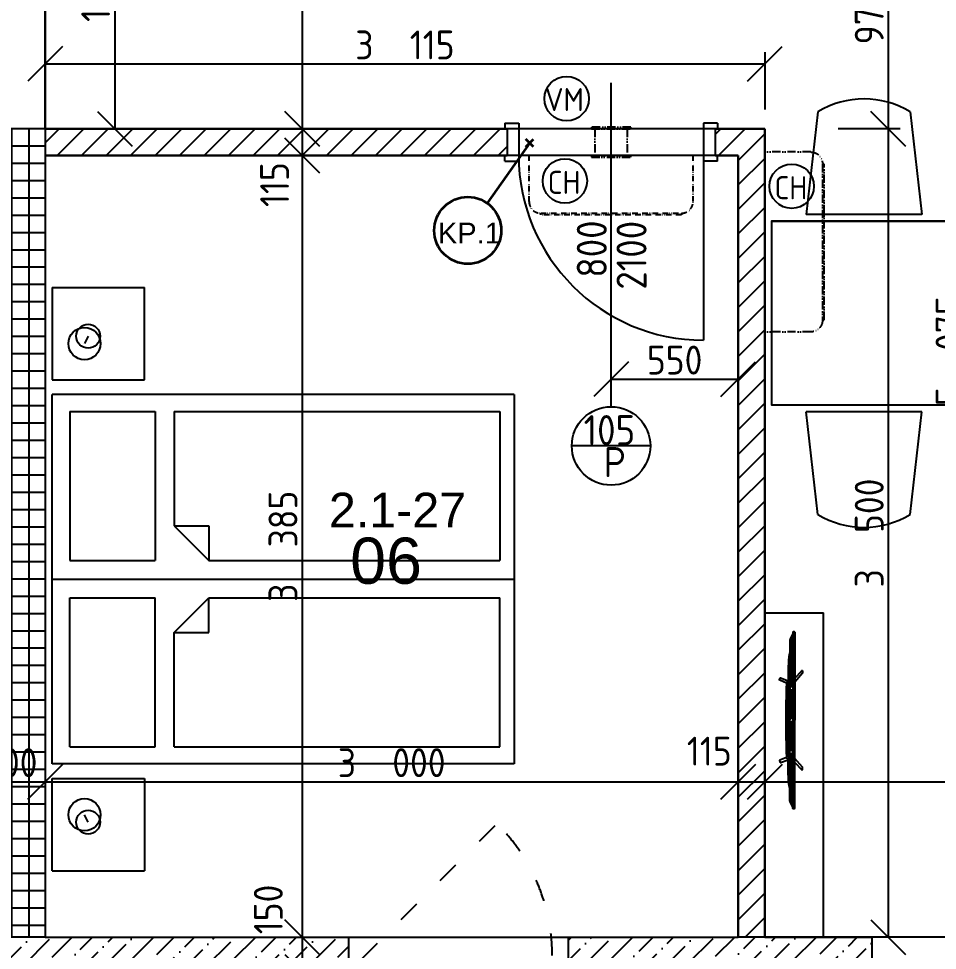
# Model space of a CAD drawing. Extents: x 4511820 to 5180432, y -1526536 to -944957.
# Drawn here: x 5027506 to 5031483, y -1256927 to -1252892 of the extents above; entities that cross this region are included whole.
import ezdxf

# ---------------------------------------------------------------- set-up
doc = ezdxf.new("R2010")
doc.units = 0
doc.header["$MEASUREMENT"] = 0
doc.linetypes.add('ACAD_ISO03W100', pattern=[30, 12, -18])
doc.linetypes.add('ACAD_ISO12W100', pattern=[22, 12, -3, 0.5, -3, 0.5, -3])
doc.layers.get('0').update_dxf_attribs({"linetype": 'CONTINUOUS'})
doc.layers.get('Defpoints').update_dxf_attribs({"color": 61, "linetype": 'CONTINUOUS'})
for name, color, linetype in [('DVERE', 45, 'CONTINUOUS'), ('KÓTY', 4, 'CONTINUOUS'), ('MÚRY', 1, 'CONTINUOUS'), ('OKNÁ', 143, 'CONTINUOUS'), ('Plochy', 41, 'CONTINUOUS'), ('POPIS', 7, 'CONTINUOUS'), ('TENKÁ', 7, 'CONTINUOUS'), ('ZARIADENIE', 47, 'CONTINUOUS'), ('ZZ-chladenie', 133, 'CONTINUOUS'), ('zz-vetr', 52, 'CONTINUOUS'), ('ŠRAFY', 82, 'CONTINUOUS')]:
    doc.layers.add(name, color=color, linetype=linetype)
doc.layers.add('preklady', color=74, linetype='CONTINUOUS', lineweight=35)
doc.styles.add('ARIAL', font='arial.ttf')
doc.styles.add('STYLE1', font='isocp.shx')
doc.dimstyles.new('STANDARD-50', dxfattribs={"dimtxt": 125, "dimasz": 150, "dimexe": 10, "dimexo": 200, "dimgap": 20, "dimtad": 1, "dimdsep": 46, "dimlunit": 6, "dimtxsty": 'STYLE1', "dimblk1": 'OBLIQUE', "dimblk2": 'OBLIQUE', "dimsah": 1, "dimcen": 2.5, "dimse1": 1, "dimse2": 1, "dimadec": 0, "dimazin": 0, "dimtfac": 1, "dimtmove": 1, "dimatfit": 3, "dimldrblk": 'OBLIQUE', "dimfxl": 1, "dimtolj": 1, "dimtzin": 0, "dimarcsym": 0})
pattern_1 = [(45, (515270.5, 214751.965), (-53.0330086, 53.0330086), [])]

# ---------------------------------------------------------------- blocks, each defined once
blk = doc.blocks.new('_OBLIQUE')
at = {"color": 0, "linetype": 'ByBlock'}
blk.add_line((-0.5, -0.5), (0.5, 0.5), dxfattribs=at)
blk = doc.blocks.new('*D13931')
at = {"layer": 'Defpoints', "color": 0}
for p in [(5040541, -1256869.2), (5027621, -1258104.2), (5040541, -1262553.9)]:
    blk.add_point(p, dxfattribs=at)
at = {"layer": 'KÓTY', "color": 0, "lineweight": -2}
blk.add_line((5027621, -1262553.9), (5040541, -1262553.9), dxfattribs=at)
at = {"layer": 'KÓTY', "color": 0, "linetype": 'ByBlock', "lineweight": -2, "xscale": 150, "yscale": 150, "zscale": 150, "rotation": 180}
blk.add_blockref('_OBLIQUE', (5027621, -1262553.9), dxfattribs=at)
at = {"layer": 'KÓTY', "color": 0, "linetype": 'ByBlock', "lineweight": -2, "xscale": 150, "yscale": 150, "zscale": 150}
blk.add_blockref('_OBLIQUE', (5040541, -1262553.9), dxfattribs=at)
at = {"layer": 'KÓTY', "color": 0, "insert": (5034081, -1262471.4), "char_height": 125, "attachment_point": 5, "style": 'STYLE1'}
blk.add_mtext('\\A1;12ﾠ920', dxfattribs=at)
blk = doc.blocks.new('*D13936')
at = {"layer": 'Defpoints', "color": 0}
for p in [(4980571, -1255834.2), (5040921, -1255834.2), (5040921, -1261853.9)]:
    blk.add_point(p, dxfattribs=at)
at = {"layer": 'KÓTY', "color": 0, "lineweight": -2}
blk.add_line((4980571, -1261853.9), (5040921, -1261853.9), dxfattribs=at)
at = {"layer": 'KÓTY', "color": 0, "linetype": 'ByBlock', "lineweight": -2, "xscale": 150, "yscale": 150, "zscale": 150, "rotation": 180}
blk.add_blockref('_OBLIQUE', (4980571, -1261853.9), dxfattribs=at)
at = {"layer": 'KÓTY', "color": 0, "linetype": 'ByBlock', "lineweight": -2, "xscale": 150, "yscale": 150, "zscale": 150}
blk.add_blockref('_OBLIQUE', (5040921, -1261853.9), dxfattribs=at)
at = {"layer": 'KÓTY', "color": 0, "insert": (5010746, -1261771.4), "char_height": 125, "attachment_point": 5, "style": 'STYLE1'}
blk.add_mtext('\\A1;60ﾠ350', dxfattribs=at)
blk = doc.blocks.new('Tv06_top_cad-block.com')
at = {"color": 0}
for points in [[(-161.1, -3.4), (-173.3, 26.2, 0.359324), (-175.3, 27.3, 0.097501), (-182.8, 24.2, 0.350578), (-183.5, 22.1), (-171.1, -10.4)], [(161.1, -3.4), (173.3, 26.2, -0.359324), (175.3, 27.3, -0.097501), (182.8, 24.2, -0.350578), (183.5, 22.1), (171.1, -10.4)], [(-381.9, -38.8, -0.13121), (-383.2, -32.7, -0.169032), (-383, -32.3), (-381.8, -31.1, -0.205713), (-381.3, -30.9), (-378.5, -30.9, 0.118206), (-376.2, -30.4), (-351.4, -18.4, -0.105648), (-345.8, -17), (0, -17)], [(-339.3, -21.2), (-339.3, -21.2, 0.099639), (-344.3, -22.2), (-349.2, -24.6, 0.215889), (-350.7, -26.3, 0.476075), (-349.4, -28, 0.244765)], [(-295.5, -17), (-282, -15, -0.02037), (-255.8, -12, -0.012056), (-227.2, -10.7), (-169.3, -10.7)], [(-182.5, -38.8), (-214.4, -69.1, 0.250582), (-215, -71, 0.266718), (-214.3, -71.9, 0.084688)], [(-214.3, -71.9), (-207.3, -73.1, 0.211205), (-203.3, -72.1), (-165.2, -38.8)], [(-181.8, -17), (-178.5, -14, -0.213415), (-177.3, -13.6), (0, -13.6)], [(-172.1, -13.6, -0.072098), (-159.2, -3, -0.121861), (-158.4, -2.8)], [(-170.1, -10.6, -0.053076), (-160.2, -2.9), (-158.4, -2.8)], [(-147.6, -13.6), (-147.6, -7.5, -0.414214), (-147.4, -7.3), (-146.5, -7.3, -0.414214), (-146.3, -7.5), (-146.3, -13.6)], [(-146.8, -28, 0.414214), (-145, -26.2), (-145, -23, 0.414214), (-146.8, -21.2)], [(-143.9, -13.6), (-143.9, -7.5, -0.414214), (-143.7, -7.3), (-142.7, -7.3, -0.414214), (-142.6, -7.5), (-142.6, -13.6)], [(-140.2, -13.6), (-140.2, -7.5, -0.414214), (-140, -7.3), (-139, -7.3, -0.414214), (-138.8, -7.5), (-138.8, -13.6)], [(-136.4, -13.6), (-136.4, -7.5, -0.414214), (-136.3, -7.3), (-135.3, -7.3, -0.414214), (-135.1, -7.5), (-135.1, -13.6)], [(-132.7, -13.6), (-132.7, -7.5, -0.414214), (-132.5, -7.3), (-131.6, -7.3, -0.414214), (-131.4, -7.5), (-131.4, -13.6)], [(-128.8, -28, -0.414214), (-130.6, -26.2), (-130.6, -23, -0.414214), (-128.8, -21.2)], [(-129, -13.6), (-129, -7.5, -0.414214), (-128.8, -7.3), (-127.9, -7.3, -0.414214), (-127.7, -7.5), (-127.7, -13.6)], [(-125.3, -13.6), (-125.3, -7.5, -0.414214), (-125.1, -7.3), (-124.1, -7.3, -0.414214), (-124, -7.5), (-124, -13.6)], [(-121.6, -13.6), (-121.6, -7.5, -0.414214), (-121.4, -7.3), (-120.4, -7.3, -0.414214), (-120.2, -7.5), (-120.2, -13.6)], [(-117.8, -13.6), (-117.8, -7.5, -0.414214), (-117.7, -7.3), (-116.7, -7.3, -0.414214), (-116.5, -7.5), (-116.5, -13.6)], [(-114.1, -13.6), (-114.1, -7.5, -0.414214), (-113.9, -7.3), (-113, -7.3, -0.414214), (-112.8, -7.5), (-112.8, -13.6)], [(-110.4, -13.6), (-110.4, -7.5, -0.414214), (-110.2, -7.3), (-109.3, -7.3, -0.414214), (-109.1, -7.5), (-109.1, -13.6)], [(-106.7, -13.6), (-106.7, -7.5, -0.414214), (-106.5, -7.3), (-105.5, -7.3, -0.414214), (-105.4, -7.5), (-105.4, -13.6)], [(-103, -13.6), (-103, -7.5, -0.414214), (-102.8, -7.3), (-101.8, -7.3, -0.414214), (-101.6, -7.5), (-101.6, -13.6)], [(-99.2, -13.6), (-99.2, -7.5, -0.414214), (-99.1, -7.3), (-98.1, -7.3, -0.414214), (-97.9, -7.5), (-97.9, -13.6)], [(-95.5, -13.6), (-95.5, -7.5, -0.414214), (-95.3, -7.3), (-94.4, -7.3, -0.414214), (-94.2, -7.5), (-94.2, -13.6)], [(-91.8, -13.6), (-91.8, -7.5, -0.414214), (-91.6, -7.3), (-90.7, -7.3, -0.414214), (-90.5, -7.5), (-90.5, -13.6)], [(-88.1, -13.6), (-88.1, -7.5, -0.414214), (-87.9, -7.3), (-86.9, -7.3, -0.414214), (-86.8, -7.5), (-86.8, -13.6)], [(-84.4, -13.6), (-84.4, -7.5, -0.414214), (-84.2, -7.3), (-83.2, -7.3, -0.414214), (-83, -7.5), (-83, -13.6)], [(-80.6, -13.6), (-80.6, -7.5, -0.414214), (-80.5, -7.3), (-79.5, -7.3, -0.414214), (-79.3, -7.5), (-79.3, -13.6)], [(-76.9, -13.6), (-76.9, -7.5, -0.414214), (-76.7, -7.3), (-75.8, -7.3, -0.414214), (-75.6, -7.5), (-75.6, -13.6)], [(-73.2, -13.6), (-73.2, -7.5, -0.414214), (-73, -7.3), (-72.1, -7.3, -0.414214), (-71.9, -7.5), (-71.9, -13.6)], [(-69.5, -13.6), (-69.5, -7.5, -0.414214), (-69.3, -7.3), (-68.3, -7.3, -0.414214), (-68.2, -7.5), (-68.2, -13.6)], [(-65.8, -13.6), (-65.8, -7.5, -0.414214), (-65.6, -7.3), (-64.6, -7.3, -0.414214), (-64.4, -7.5), (-64.4, -13.6)], [(-62, -13.6), (-62, -7.5, -0.414214), (-61.9, -7.3), (-60.9, -7.3, -0.414214), (-60.7, -7.5), (-60.7, -13.6)], [(-58.3, -13.6), (-58.3, -7.5, -0.414214), (-58.1, -7.3), (-57.2, -7.3, -0.414214), (-57, -7.5), (-57, -13.6)], [(-54.6, -13.6), (-54.6, -7.5, -0.414214), (-54.4, -7.3), (-53.5, -7.3, -0.414214), (-53.3, -7.5), (-53.3, -13.6)], [(-50.9, -13.6), (-50.9, -7.5, -0.414214), (-50.7, -7.3), (-49.7, -7.3, -0.414214), (-49.6, -7.5), (-49.6, -13.6)], [(-47.2, -13.6), (-47.2, -7.5, -0.414214), (-47, -7.3), (-46, -7.3, -0.414214), (-45.8, -7.5), (-45.8, -13.6)], [(-43.4, -13.6), (-43.4, -7.5, -0.414214), (-43.3, -7.3), (-42.3, -7.3, -0.414214), (-42.1, -7.5), (-42.1, -13.6)], [(-39.7, -13.6), (-39.7, -7.5, -0.414214), (-39.5, -7.3), (-38.6, -7.3, -0.414214), (-38.4, -7.5), (-38.4, -13.6)], [(-36, -13.6), (-36, -7.5, -0.414214), (-35.8, -7.3), (-34.9, -7.3, -0.414214), (-34.7, -7.5), (-34.7, -13.6)], [(-32.3, -13.6), (-32.3, -7.5, -0.414214), (-32.1, -7.3), (-31.1, -7.3, -0.414214), (-31, -7.5), (-31, -13.6)], [(-28.6, -13.6), (-28.6, -7.5, -0.414214), (-28.4, -7.3), (-27.4, -7.3, -0.414214), (-27.2, -7.5), (-27.2, -13.6)], [(-24.8, -13.6), (-24.8, -7.5, -0.414214), (-24.7, -7.3), (-23.7, -7.3, -0.414214), (-23.5, -7.5), (-23.5, -13.6)], [(-21.1, -13.6), (-21.1, -7.5, -0.414214), (-20.9, -7.3), (-20, -7.3, -0.414214), (-19.8, -7.5), (-19.8, -13.6)], [(-17.4, -13.6), (-17.4, -7.5, -0.414214), (-17.2, -7.3), (-16.3, -7.3, -0.414214), (-16.1, -7.5), (-16.1, -13.6)], [(-13.7, -13.6), (-13.7, -7.5, -0.414214), (-13.5, -7.3), (-12.5, -7.3, -0.414214), (-12.4, -7.5), (-12.4, -13.6)], [(-10, -13.6), (-10, -7.5, -0.414214), (-9.8, -7.3), (-8.8, -7.3, -0.414214), (-8.6, -7.5), (-8.6, -13.6)], [(-10, -28, 0.414214), (-8.2, -26.2), (-8.2, -23, 0.414214), (-10, -21.2)], [(-6.2, -13.6), (-6.2, -7.5, -0.414214), (-6.1, -7.3), (-5.1, -7.3, -0.414214), (-4.9, -7.5), (-4.9, -13.6)], [(-2.5, -13.6), (-2.5, -7.5, -0.414214), (-2.3, -7.3), (-1.4, -7.3, -0.414214), (-1.2, -7.5), (-1.2, -13.6)], [(181.8, -17), (178.5, -14, 0.213415), (177.3, -13.6), (0, -13.6)], [(381.9, -38.8, 0.13121), (383.2, -32.7, 0.169032), (383, -32.3), (381.8, -31.1, 0.205713), (381.3, -30.9), (378.5, -30.9, -0.118206), (376.2, -30.4), (351.4, -18.4, 0.105648), (345.8, -17), (0, -17)], [(2.5, -13.6), (2.5, -7.5, 0.414214), (2.3, -7.3), (1.4, -7.3, 0.414214), (1.2, -7.5), (1.2, -13.6)], [(6.2, -13.6), (6.2, -7.5, 0.414214), (6.1, -7.3), (5.1, -7.3, 0.414214), (4.9, -7.5), (4.9, -13.6)], [(10, -28, -0.414214), (8.2, -26.2), (8.2, -23, -0.414214), (10, -21.2)], [(10, -13.6), (10, -7.5, 0.414214), (9.8, -7.3), (8.8, -7.3, 0.414214), (8.6, -7.5), (8.6, -13.6)], [(13.7, -13.6), (13.7, -7.5, 0.414214), (13.5, -7.3), (12.5, -7.3, 0.414214), (12.4, -7.5), (12.4, -13.6)], [(17.4, -13.6), (17.4, -7.5, 0.414214), (17.2, -7.3), (16.3, -7.3, 0.414214), (16.1, -7.5), (16.1, -13.6)], [(21.1, -13.6), (21.1, -7.5, 0.414214), (20.9, -7.3), (20, -7.3, 0.414214), (19.8, -7.5), (19.8, -13.6)], [(24.8, -13.6), (24.8, -7.5, 0.414214), (24.7, -7.3), (23.7, -7.3, 0.414214), (23.5, -7.5), (23.5, -13.6)], [(28.6, -13.6), (28.6, -7.5, 0.414214), (28.4, -7.3), (27.4, -7.3, 0.414214), (27.2, -7.5), (27.2, -13.6)], [(32.3, -13.6), (32.3, -7.5, 0.414214), (32.1, -7.3), (31.1, -7.3, 0.414214), (31, -7.5), (31, -13.6)], [(36, -13.6), (36, -7.5, 0.414214), (35.8, -7.3), (34.9, -7.3, 0.414214), (34.7, -7.5), (34.7, -13.6)], [(39.7, -13.6), (39.7, -7.5, 0.414214), (39.5, -7.3), (38.6, -7.3, 0.414214), (38.4, -7.5), (38.4, -13.6)], [(43.4, -13.6), (43.4, -7.5, 0.414214), (43.3, -7.3), (42.3, -7.3, 0.414214), (42.1, -7.5), (42.1, -13.6)], [(47.2, -13.6), (47.2, -7.5, 0.414214), (47, -7.3), (46, -7.3, 0.414214), (45.8, -7.5), (45.8, -13.6)], [(50.9, -13.6), (50.9, -7.5, 0.414214), (50.7, -7.3), (49.7, -7.3, 0.414214), (49.6, -7.5), (49.6, -13.6)], [(54.6, -13.6), (54.6, -7.5, 0.414214), (54.4, -7.3), (53.5, -7.3, 0.414214), (53.3, -7.5), (53.3, -13.6)], [(58.3, -13.6), (58.3, -7.5, 0.414214), (58.1, -7.3), (57.2, -7.3, 0.414214), (57, -7.5), (57, -13.6)], [(62, -13.6), (62, -7.5, 0.414214), (61.9, -7.3), (60.9, -7.3, 0.414214), (60.7, -7.5), (60.7, -13.6)], [(65.8, -13.6), (65.8, -7.5, 0.414214), (65.6, -7.3), (64.6, -7.3, 0.414214), (64.4, -7.5), (64.4, -13.6)], [(69.5, -13.6), (69.5, -7.5, 0.414214), (69.3, -7.3), (68.3, -7.3, 0.414214), (68.2, -7.5), (68.2, -13.6)], [(73.2, -13.6), (73.2, -7.5, 0.414214), (73, -7.3), (72.1, -7.3, 0.414214), (71.9, -7.5), (71.9, -13.6)], [(76.9, -13.6), (76.9, -7.5, 0.414214), (76.7, -7.3), (75.8, -7.3, 0.414214), (75.6, -7.5), (75.6, -13.6)], [(80.6, -13.6), (80.6, -7.5, 0.414214), (80.5, -7.3), (79.5, -7.3, 0.414214), (79.3, -7.5), (79.3, -13.6)], [(84.4, -13.6), (84.4, -7.5, 0.414214), (84.2, -7.3), (83.2, -7.3, 0.414214), (83, -7.5), (83, -13.6)], [(88.1, -13.6), (88.1, -7.5, 0.414214), (87.9, -7.3), (86.9, -7.3, 0.414214), (86.8, -7.5), (86.8, -13.6)], [(91.8, -13.6), (91.8, -7.5, 0.414214), (91.6, -7.3), (90.7, -7.3, 0.414214), (90.5, -7.5), (90.5, -13.6)], [(95.5, -13.6), (95.5, -7.5, 0.414214), (95.3, -7.3), (94.4, -7.3, 0.414214), (94.2, -7.5), (94.2, -13.6)], [(99.2, -13.6), (99.2, -7.5, 0.414214), (99.1, -7.3), (98.1, -7.3, 0.414214), (97.9, -7.5), (97.9, -13.6)], [(103, -13.6), (103, -7.5, 0.414214), (102.8, -7.3), (101.8, -7.3, 0.414214), (101.6, -7.5), (101.6, -13.6)], [(106.7, -13.6), (106.7, -7.5, 0.414214), (106.5, -7.3), (105.5, -7.3, 0.414214), (105.4, -7.5), (105.4, -13.6)], [(110.4, -13.6), (110.4, -7.5, 0.414214), (110.2, -7.3), (109.3, -7.3, 0.414214), (109.1, -7.5), (109.1, -13.6)], [(114.1, -13.6), (114.1, -7.5, 0.414214), (113.9, -7.3), (113, -7.3, 0.414214), (112.8, -7.5), (112.8, -13.6)], [(117.8, -13.6), (117.8, -7.5, 0.414214), (117.7, -7.3), (116.7, -7.3, 0.414214), (116.5, -7.5), (116.5, -13.6)], [(121.6, -13.6), (121.6, -7.5, 0.414214), (121.4, -7.3), (120.4, -7.3, 0.414214), (120.2, -7.5), (120.2, -13.6)], [(125.3, -13.6), (125.3, -7.5, 0.414214), (125.1, -7.3), (124.1, -7.3, 0.414214), (124, -7.5), (124, -13.6)], [(129, -13.6), (129, -7.5, 0.414214), (128.8, -7.3), (127.9, -7.3, 0.414214), (127.7, -7.5), (127.7, -13.6)], [(128.8, -28, 0.414214), (130.6, -26.2), (130.6, -23, 0.414214), (128.8, -21.2)], [(132.7, -13.6), (132.7, -7.5, 0.414214), (132.5, -7.3), (131.6, -7.3, 0.414214), (131.4, -7.5), (131.4, -13.6)], [(136.4, -13.6), (136.4, -7.5, 0.414214), (136.3, -7.3), (135.3, -7.3, 0.414214), (135.1, -7.5), (135.1, -13.6)], [(140.2, -13.6), (140.2, -7.5, 0.414214), (140, -7.3), (139, -7.3, 0.414214), (138.8, -7.5), (138.8, -13.6)], [(143.9, -13.6), (143.9, -7.5, 0.414214), (143.7, -7.3), (142.7, -7.3, 0.414214), (142.6, -7.5), (142.6, -13.6)], [(146.8, -28, -0.414214), (145, -26.2), (145, -23, -0.414214), (146.8, -21.2)], [(147.6, -13.6), (147.6, -7.5, 0.414214), (147.4, -7.3), (146.5, -7.3, 0.414214), (146.3, -7.5), (146.3, -13.6)], [(172.1, -13.6, 0.072098), (159.2, -3, 0.121861), (158.4, -2.8)], [(170.1, -10.6, 0.053076), (160.2, -2.9), (158.4, -2.8)], [(214.3, -71.9), (207.3, -73.1, -0.211205), (203.3, -72.1), (165.2, -38.8)], [(295.5, -17), (282, -15, 0.02037), (255.8, -12, 0.012056), (227.2, -10.7), (169.3, -10.7)], [(182.5, -38.8), (214.4, -69.1, -0.250582), (215, -71, -0.266718), (214.3, -71.9, -0.084688)], [(339.3, -21.2), (339.3, -21.2, -0.099639), (344.3, -22.2), (349.2, -24.6, -0.215889), (350.7, -26.3, -0.476075), (349.4, -28, -0.244765)]]:
    blk.add_lwpolyline(points, format="xyb", dxfattribs=at)
for points in [[(-381.9, -38.8), (0, -38.8)], [(-378.5, -30.9), (0, -30.9)], [(-349.4, -28), (-146.8, -28)], [(-339.3, -21.2), (-146.8, -21.2)], [(-158.6, -6.5), (0, -6.5)], [(-128.8, -21.2), (-10, -21.2)], [(-128.8, -28), (-10, -28)], [(158.6, -6.5), (0, -6.5)], [(378.5, -30.9), (0, -30.9)], [(381.9, -38.8), (0, -38.8)], [(128.8, -21.2), (10, -21.2)], [(128.8, -28), (10, -28)], [(339.3, -21.2), (146.8, -21.2)], [(349.4, -28), (146.8, -28)]]:
    blk.add_lwpolyline(points, dxfattribs=at)
for centre, radius, start, end in [((0, -4564), 4564, 90, 91.9893), ((0, -4564), 4564, 88.0107, 90), ((-170.5, -10.1), 0.6, 200.9784, 314.0295), ((170.5, -10.1), 0.6, 225.9705, 339.0216)]:
    blk.add_arc(centre, radius, start, end, dxfattribs=at)
blk = doc.blocks.new('TV')
at = {"layer": 'ZARIADENIE', "color": 8}
blk.add_blockref('Tv06_top_cad-block.com', (4448198.7, -1316337.8), dxfattribs=at)
blk = doc.blocks.new('dvojpostel 160')
at = {"layer": 'ZARIADENIE', "ltscale": 0.25}
for p, q in [((4443539, -1340717.4), (4443539, -1341117.4)), ((4443539, -1340717.4), (4443939, -1340717.4)), ((4443939, -1341117.4), (4443939, -1340717.4)), ((4443695, -1340928), (4443678.9, -1340960.2)), ((4443539, -1341117.4), (4443939, -1341117.4)), ((4443539, -1342780.2), (4443539, -1341180.2)), ((4445539, -1341180.2), (4443539, -1341180.2)), ((4445539, -1341180.2), (4445539, -1342780.2)), ((4443539, -1341980.2), (4445539, -1341980.2)), ((4445539, -1342780.2), (4443539, -1342780.2)), ((4443539, -1342843), (4443939, -1342843)), ((4443539, -1343243), (4443539, -1342843)), ((4443939, -1342843), (4443939, -1343243)), ((4443695, -1343032.4), (4443678.9, -1343000.2)), ((4443539, -1343243), (4443939, -1343243))]:
    blk.add_line(p, q, dxfattribs=at)
at = {"layer": 'ZARIADENIE', "color": 76, "ltscale": 0.25}
for p, q in [((4443615.4, -1341253.5), (4443615.4, -1341899.1)), ((4443615.4, -1341253.5), (4443984.7, -1341253.5)), ((4443984.7, -1341253.5), (4443984.7, -1341899.1)), ((4444067.4, -1341253.5), (4445477.4, -1341253.5)), ((4444067.4, -1341253.5), (4444067.4, -1341749.1)), ((4445477.4, -1341253.5), (4445477.4, -1341899.1)), ((4444067.4, -1341749.1), (4444217.4, -1341899.1)), ((4444067.4, -1341749.1), (4444217.4, -1341749.1)), ((4444217.4, -1341749.1), (4444217.4, -1341899.1)), ((4443615.4, -1341899.1), (4443984.7, -1341899.1)), ((4444217.4, -1341899.1), (4445477.4, -1341899.1)), ((4443615.4, -1342061.3), (4443984.7, -1342061.3)), ((4443615.4, -1342706.9), (4443615.4, -1342061.3)), ((4443984.7, -1342706.9), (4443984.7, -1342061.3)), ((4444067.4, -1342211.3), (4444217.4, -1342061.3)), ((4444217.4, -1342061.3), (4445477.4, -1342061.3)), ((4444217.4, -1342211.3), (4444217.4, -1342061.3)), ((4445477.4, -1342706.9), (4445477.4, -1342061.3)), ((4444067.4, -1342706.9), (4444067.4, -1342211.3)), ((4444067.4, -1342211.3), (4444217.4, -1342211.3)), ((4443615.4, -1342706.9), (4443984.7, -1342706.9)), ((4444067.4, -1342706.9), (4445477.4, -1342706.9))]:
    blk.add_line(p, q, dxfattribs=at)
at = {"layer": 'ZARIADENIE', "ltscale": 0.25}
for centre, radius in [((4443695, -1340928), 51.9), ((4443678.9, -1340960.2), 69.7), ((4443678.9, -1343000.2), 69.7), ((4443695, -1343032.4), 51.9)]:
    blk.add_circle(centre, radius, dxfattribs=at)
blk = doc.blocks.new('*D30889')
at = {"layer": 'Defpoints', "color": 0}
for p in [(5027321, -1256196.5), (5027621, -1256196.5), (5027621, -1256196.5)]:
    blk.add_point(p, dxfattribs=at)
at = {"layer": 'KÓTY', "color": 0, "lineweight": -2}
blk.add_line((5027321, -1256196.5), (5027621, -1256196.5), dxfattribs=at)
at = {"layer": 'KÓTY', "color": 0, "linetype": 'ByBlock', "lineweight": -2, "xscale": 150, "yscale": 150, "zscale": 150, "rotation": 180}
blk.add_blockref('_OBLIQUE', (5027321, -1256196.5), dxfattribs=at)
at = {"layer": 'KÓTY', "color": 0, "linetype": 'ByBlock', "lineweight": -2, "xscale": 150, "yscale": 150, "zscale": 150}
blk.add_blockref('_OBLIQUE', (5027621, -1256196.5), dxfattribs=at)
at = {"layer": 'KÓTY', "color": 0, "insert": (5027471, -1256114), "char_height": 125, "attachment_point": 5, "style": 'STYLE1'}
blk.add_mtext('\\A1;300', dxfattribs=at)
blk = doc.blocks.new('*D30890')
at = {"layer": 'Defpoints', "color": 0}
for p in [(5027621, -1256196.5), (5030621, -1256196.5), (5030621, -1256196.5)]:
    blk.add_point(p, dxfattribs=at)
at = {"layer": 'KÓTY', "color": 0, "lineweight": -2}
blk.add_line((5027621, -1256196.5), (5030621, -1256196.5), dxfattribs=at)
at = {"layer": 'KÓTY', "color": 0, "linetype": 'ByBlock', "lineweight": -2, "xscale": 150, "yscale": 150, "zscale": 150, "rotation": 180}
blk.add_blockref('_OBLIQUE', (5027621, -1256196.5), dxfattribs=at)
at = {"layer": 'KÓTY', "color": 0, "linetype": 'ByBlock', "lineweight": -2, "xscale": 150, "yscale": 150, "zscale": 150}
blk.add_blockref('_OBLIQUE', (5030621, -1256196.5), dxfattribs=at)
at = {"layer": 'KÓTY', "color": 0, "insert": (5029121, -1256114), "char_height": 125, "attachment_point": 5, "style": 'STYLE1'}
blk.add_mtext('\\A1;3ﾠ000', dxfattribs=at)
blk = doc.blocks.new('*D30891')
at = {"layer": 'Defpoints', "color": 0}
for p in [(5030621, -1256196.5), (5030736, -1256196.5), (5030736, -1256196.5)]:
    blk.add_point(p, dxfattribs=at)
at = {"layer": 'KÓTY', "color": 0, "lineweight": -2}
blk.add_line((5030621, -1256196.5), (5030736, -1256196.5), dxfattribs=at)
at = {"layer": 'KÓTY', "color": 0, "linetype": 'ByBlock', "lineweight": -2, "xscale": 150, "yscale": 150, "zscale": 150, "rotation": 180}
blk.add_blockref('_OBLIQUE', (5030621, -1256196.5), dxfattribs=at)
at = {"layer": 'KÓTY', "color": 0, "linetype": 'ByBlock', "lineweight": -2, "xscale": 150, "yscale": 150, "zscale": 150}
blk.add_blockref('_OBLIQUE', (5030736, -1256196.5), dxfattribs=at)
at = {"layer": 'KÓTY', "color": 0, "insert": (5030496, -1256064), "char_height": 125, "attachment_point": 5, "style": 'STYLE1'}
blk.add_mtext('\\A1;115', dxfattribs=at)
blk = doc.blocks.new('*D30892')
at = {"layer": 'Defpoints', "color": 0}
for p in [(5030736, -1256196.5), (5033956, -1256196.5), (5033956, -1256196.5)]:
    blk.add_point(p, dxfattribs=at)
at = {"layer": 'KÓTY', "color": 0, "lineweight": -2}
blk.add_line((5030736, -1256196.5), (5033956, -1256196.5), dxfattribs=at)
at = {"layer": 'KÓTY', "color": 0, "linetype": 'ByBlock', "lineweight": -2, "xscale": 150, "yscale": 150, "zscale": 150, "rotation": 180}
blk.add_blockref('_OBLIQUE', (5030736, -1256196.5), dxfattribs=at)
at = {"layer": 'KÓTY', "color": 0, "linetype": 'ByBlock', "lineweight": -2, "xscale": 150, "yscale": 150, "zscale": 150}
blk.add_blockref('_OBLIQUE', (5033956, -1256196.5), dxfattribs=at)
at = {"layer": 'KÓTY', "color": 0, "insert": (5032346, -1256114), "char_height": 125, "attachment_point": 5, "style": 'STYLE1'}
blk.add_mtext('\\A1;3ﾠ220', dxfattribs=at)
blk = doc.blocks.new('*D31213')
at = {"layer": 'Defpoints', "color": 0}
for p in [(5030621, -1254453), (5030071, -1254572.2), (5030621, -1254572.2)]:
    blk.add_point(p, dxfattribs=at)
at = {"layer": 'KÓTY', "color": 0, "lineweight": -2}
blk.add_line((5030071, -1254453), (5030621, -1254453), dxfattribs=at)
at = {"layer": 'KÓTY', "color": 0, "linetype": 'ByBlock', "lineweight": -2, "xscale": 150, "yscale": 150, "zscale": 150, "rotation": 180}
blk.add_blockref('_OBLIQUE', (5030071, -1254453), dxfattribs=at)
at = {"layer": 'KÓTY', "color": 0, "linetype": 'ByBlock', "lineweight": -2, "xscale": 150, "yscale": 150, "zscale": 150}
blk.add_blockref('_OBLIQUE', (5030621, -1254453), dxfattribs=at)
at = {"layer": 'KÓTY', "color": 0, "insert": (5030346, -1254370.5), "char_height": 125, "attachment_point": 5, "style": 'STYLE1'}
blk.add_mtext('\\A1;550', dxfattribs=at)
blk = doc.blocks.new('*D31230')
at = {"layer": 'Defpoints', "color": 0}
for p in [(5028733, -1251794.2), (5028733, -1253369.2), (5028733, -1253369.2)]:
    blk.add_point(p, dxfattribs=at)
at = {"layer": 'KÓTY', "color": 0, "lineweight": -2}
blk.add_line((5028733, -1251794.2), (5028733, -1253369.2), dxfattribs=at)
at = {"layer": 'KÓTY', "color": 0, "linetype": 'ByBlock', "lineweight": -2, "xscale": 150, "yscale": 150, "zscale": 150}
for p, rotation in [((5028733, -1251794.2), 90), ((5028733, -1253369.2), 270)]:
    blk.add_blockref('_OBLIQUE', p, dxfattribs=dict(at, rotation=rotation))
at = {"layer": 'KÓTY', "color": 0, "insert": (5028650.5, -1252581.7), "char_height": 125, "attachment_point": 5, "rotation": 90, "style": 'STYLE1'}
blk.add_mtext('\\A1;1ﾠ575', dxfattribs=at)
blk = doc.blocks.new('*D31234')
at = {"layer": 'Defpoints', "color": 0}
for p in [(5027621, -1251984.2), (5027621, -1253369.2), (5027922, -1253369.2)]:
    blk.add_point(p, dxfattribs=at)
at = {"layer": 'KÓTY', "color": 0, "lineweight": -2}
blk.add_line((5027922, -1251984.2), (5027922, -1253369.2), dxfattribs=at)
at = {"layer": 'KÓTY', "color": 0, "linetype": 'ByBlock', "lineweight": -2, "xscale": 150, "yscale": 150, "zscale": 150}
for p, rotation in [((5027922, -1251984.2), 90), ((5027922, -1253369.2), 270)]:
    blk.add_blockref('_OBLIQUE', p, dxfattribs=dict(at, rotation=rotation))
at = {"layer": 'KÓTY', "color": 0, "insert": (5027839.5, -1252676.7), "char_height": 125, "attachment_point": 5, "rotation": 90, "style": 'STYLE1'}
blk.add_mtext('\\A1;1ﾠ385', dxfattribs=at)
blk = doc.blocks.new('*D31235')
at = {"layer": 'Defpoints', "color": 0}
for p in [(5028621, -1253369.2), (5028621, -1253484.2), (5028733, -1253484.2)]:
    blk.add_point(p, dxfattribs=at)
at = {"layer": 'KÓTY', "color": 0, "lineweight": -2}
blk.add_line((5028733, -1253369.2), (5028733, -1253484.2), dxfattribs=at)
at = {"layer": 'KÓTY', "color": 0, "linetype": 'ByBlock', "lineweight": -2, "xscale": 150, "yscale": 150, "zscale": 150}
for p, rotation in [((5028733, -1253369.2), 90), ((5028733, -1253484.2), 270)]:
    blk.add_blockref('_OBLIQUE', p, dxfattribs=dict(at, rotation=rotation))
at = {"layer": 'KÓTY', "color": 0, "insert": (5028614, -1253610.5), "char_height": 125, "attachment_point": 5, "rotation": 90, "style": 'STYLE1'}
blk.add_mtext('\\A1;115', dxfattribs=at)
blk = doc.blocks.new('*D31236')
at = {"layer": 'Defpoints', "color": 0}
for p in [(5027621, -1253484.2), (5027621, -1256869.2), (5028733, -1256869.2)]:
    blk.add_point(p, dxfattribs=at)
at = {"layer": 'KÓTY', "color": 0, "lineweight": -2}
blk.add_line((5028733, -1253484.2), (5028733, -1256869.2), dxfattribs=at)
at = {"layer": 'KÓTY', "color": 0, "linetype": 'ByBlock', "lineweight": -2, "xscale": 150, "yscale": 150, "zscale": 150}
for p, rotation in [((5028733, -1253484.2), 90), ((5028733, -1256869.2), 270)]:
    blk.add_blockref('_OBLIQUE', p, dxfattribs=dict(at, rotation=rotation))
at = {"layer": 'KÓTY', "color": 0, "insert": (5028650.5, -1255176.7), "char_height": 125, "attachment_point": 5, "rotation": 90, "style": 'STYLE1'}
blk.add_mtext('\\A1;3ﾠ385', dxfattribs=at)
blk = doc.blocks.new('*D31238')
at = {"layer": 'Defpoints', "color": 0}
for p in [(5030736, -1252394.2), (5030736, -1253369.2), (5031271, -1253369.2)]:
    blk.add_point(p, dxfattribs=at)
at = {"layer": 'KÓTY', "color": 0, "lineweight": -2}
blk.add_line((5031271, -1252394.2), (5031271, -1253369.2), dxfattribs=at)
at = {"layer": 'KÓTY', "color": 0, "linetype": 'ByBlock', "lineweight": -2, "xscale": 150, "yscale": 150, "zscale": 150}
for p, rotation in [((5031271, -1252394.2), 90), ((5031271, -1253369.2), 270)]:
    blk.add_blockref('_OBLIQUE', p, dxfattribs=dict(at, rotation=rotation))
at = {"layer": 'KÓTY', "color": 0, "insert": (5031188.5, -1252881.7), "char_height": 125, "attachment_point": 5, "rotation": 90, "style": 'STYLE1'}
blk.add_mtext('\\A1;975', dxfattribs=at)
blk = doc.blocks.new('*D31239')
at = {"layer": 'Defpoints', "color": 0}
for p in [(5030736, -1253369.2), (5030736, -1256869.2), (5031271, -1256869.2)]:
    blk.add_point(p, dxfattribs=at)
at = {"layer": 'KÓTY', "color": 0, "lineweight": -2}
blk.add_line((5031271, -1253369.2), (5031271, -1256869.2), dxfattribs=at)
at = {"layer": 'KÓTY', "color": 0, "linetype": 'ByBlock', "lineweight": -2, "xscale": 150, "yscale": 150, "zscale": 150}
for p, rotation in [((5031271, -1253369.2), 90), ((5031271, -1256869.2), 270)]:
    blk.add_blockref('_OBLIQUE', p, dxfattribs=dict(at, rotation=rotation))
at = {"layer": 'KÓTY', "color": 0, "insert": (5031188.5, -1255119.2), "char_height": 125, "attachment_point": 5, "rotation": 90, "style": 'STYLE1'}
blk.add_mtext('\\A1;3ﾠ500', dxfattribs=at)
blk = doc.blocks.new('*D31278')
at = {"layer": 'Defpoints', "color": 0}
for p in [(5030736, -1251794.2), (5031621, -1251794.2), (5030736, -1256869.2)]:
    blk.add_point(p, dxfattribs=at)
at = {"layer": 'KÓTY', "color": 0, "lineweight": -2}
blk.add_line((5031621, -1256869.2), (5031621, -1251794.2), dxfattribs=at)
at = {"layer": 'KÓTY', "color": 0, "linetype": 'ByBlock', "lineweight": -2, "xscale": 150, "yscale": 150, "zscale": 150}
for p, rotation in [((5031621, -1251794.2), 90), ((5031621, -1256869.2), 270)]:
    blk.add_blockref('_OBLIQUE', p, dxfattribs=dict(at, rotation=rotation))
at = {"layer": 'KÓTY', "color": 0, "insert": (5031538.5, -1254331.7), "char_height": 125, "attachment_point": 5, "rotation": 90, "style": 'STYLE1'}
blk.add_mtext('\\A1;5ﾠ075', dxfattribs=at)
blk = doc.blocks.new('chlj3')
at = {"layer": 'ZZ-chladenie', "linetype": 'ACAD_ISO12W100', "ltscale": 3}
for p, q in [((5005195.8, -1151691.8), (5005395.8, -1151691.8)), ((5005195.8, -1152470.8), (5005395.8, -1152470.8))]:
    blk.add_line(p, q, dxfattribs=at)
blk.add_lwpolyline([(5005145.8, -1152419.2), (5005138.4, -1152419.2), (5005138.4, -1151744.5), (5005145.8, -1151744.5)], close=True, dxfattribs=at)
for centre, start, end in [((5005195.8, -1151741.8), 90, 180), ((5005195.8, -1152420.8), 180, 270)]:
    blk.add_arc(centre, 50, start, end, dxfattribs=at)
blk = doc.blocks.new('*D31477')
at = {"layer": 'Defpoints', "color": 0}
for p in [(5030736, -1253088), (5027621, -1253369.2), (5030736, -1253369.2)]:
    blk.add_point(p, dxfattribs=at)
at = {"layer": 'KÓTY', "color": 0, "lineweight": -2}
blk.add_line((5027621, -1253088), (5030736, -1253088), dxfattribs=at)
at = {"layer": 'KÓTY', "color": 0, "linetype": 'ByBlock', "lineweight": -2, "xscale": 150, "yscale": 150, "zscale": 150, "rotation": 180}
blk.add_blockref('_OBLIQUE', (5027621, -1253088), dxfattribs=at)
at = {"layer": 'KÓTY', "color": 0, "linetype": 'ByBlock', "lineweight": -2, "xscale": 150, "yscale": 150, "zscale": 150}
blk.add_blockref('_OBLIQUE', (5030736, -1253088), dxfattribs=at)
at = {"layer": 'KÓTY', "color": 0, "insert": (5029178.5, -1253005.5), "char_height": 125, "attachment_point": 5, "style": 'STYLE1'}
blk.add_mtext('\\A1;3ﾠ115', dxfattribs=at)
blk = doc.blocks.new('chl1')
at = {"layer": 'ZZ-chladenie', "linetype": 'ACAD_ISO12W100', "ltscale": 2}
for p, q in [((5029716.1, -1340395.2), (5029716.1, -1340195.2)), ((5030425.9, -1340395.2), (5030425.9, -1340195.2))]:
    blk.add_line(p, q, dxfattribs=at)
blk.add_lwpolyline([(5030375.9, -1340445.2), (5030375.9, -1340452.6), (5029766.1, -1340452.6), (5029766.1, -1340445.2)], close=True, dxfattribs=at)
for centre, start, end in [((5029766.1, -1340395.2), 180, 270), ((5030375.9, -1340395.2), 270, 0)]:
    blk.add_arc(centre, 50, start, end, dxfattribs=at)
blk = doc.blocks.new('*D48045')
at = {"layer": 'Defpoints', "color": 0}
for p in [(5029337.5, -1256869.2), (5028733, -1257019.2), (5029337.5, -1257019.2)]:
    blk.add_point(p, dxfattribs=at)
at = {"layer": 'KÓTY', "color": 0, "lineweight": -2}
blk.add_line((5028733, -1256869.2), (5028733, -1257019.2), dxfattribs=at)
at = {"layer": 'KÓTY', "color": 0, "linetype": 'ByBlock', "lineweight": -2, "xscale": 150, "yscale": 150, "zscale": 150}
for p, rotation in [((5028733, -1256869.2), 90), ((5028733, -1257019.2), 270)]:
    blk.add_blockref('_OBLIQUE', p, dxfattribs=dict(at, rotation=rotation))
at = {"layer": 'KÓTY', "color": 0, "insert": (5028587, -1256749.5), "char_height": 125, "attachment_point": 5, "rotation": 90, "style": 'STYLE1'}
blk.add_mtext('\\A1;150', dxfattribs=at)

msp = doc.modelspace()

# ---------------------------------------------------------------- hatches: boundary and pattern name
at = {"layer": 'ŠRAFY', "ltscale": 0.25}
h = msp.add_hatch(dxfattribs=at)
h.set_pattern_fill('ANSI37', color=256, scale=600, angle=45)
h.set_pattern_definition([(90, (-3307273.674, 579782.7), (-75, 1e-14), []), (180, (-3307273.674, 579782.7), (-1e-14, -75), [])])
h.paths.add_polyline_path([(5027621, -1256869.226), (5027621, -1253484.226), (5027621, -1253369.226), (5027321, -1253369.226), (5027321, -1253664.226), (5027321, -1253714.226), (5027321, -1253829.226), (5027321, -1255079.226), (5027321, -1255329.226), (5027321, -1255429.226), (5027321, -1255679.226), (5027321, -1256869.226)])
h = msp.add_hatch(dxfattribs=at)
h.set_pattern_fill('ANSI31', color=256, scale=600, style=0)
h.set_pattern_definition(pattern_1)
h.paths.add_polyline_path([(5027621, -1253369.226), (5027621, -1253484.226), (5029611, -1253484.226), (5029621, -1253484.226), (5029621, -1253369.226), (5029611, -1253369.226)])
h = msp.add_hatch(dxfattribs=at)
h.set_pattern_fill('ANSI31', color=256, scale=600, style=0)
h.set_pattern_definition(pattern_1)
h.paths.add_polyline_path([(5030736, -1253369.226), (5030531, -1253369.226), (5030521, -1253369.226), (5030521, -1253484.226), (5030531, -1253484.226), (5030621, -1253484.226), (5030621, -1256869.226), (5030736, -1256869.226)])
at = {"layer": 'ŠRAFY'}
h = msp.add_hatch(dxfattribs=at)
h.set_pattern_fill('ANSI36', color=256, scale=500, angle=360)
h.set_pattern_definition([(45, (524430.31, 212843.14), (33.1456304, 121.533978), [156.25, -31.25, 0, -31.25])])
h.paths.add_polyline_path([(5027321, -1256904.226), (5027321, -1257019.226), (5027621, -1257019.226), (5028936, -1257019.226), (5028936, -1256949.226), (5028936, -1256869.226), (5027621, -1256869.226), (5027321, -1256869.226)])
h = msp.add_hatch(dxfattribs=at)
h.set_pattern_fill('ANSI36', color=256, scale=500, angle=360)
h.set_pattern_definition([(45, (524430.31, 212625.64), (33.1456304, 121.533978), [156.25, -31.25, 0, -31.25])])
h.paths.add_polyline_path([(5031201, -1257019.226), (5031201, -1256949.226), (5031201, -1256869.226), (5030736, -1256869.226), (5030621, -1256869.226), (5029886, -1256869.226), (5029886, -1256949.226), (5029886, -1257019.226)])

# ---------------------------------------------------------------- linework, layer by layer
at = {"layer": 'DVERE', "ltscale": 0.25}
for p, q in [((5030071, -1254572.226), (5030071, -1253169.57)), ((5029611, -1253344.226), (5029671, -1253344.226)), ((5029611, -1253344.226), (5029611, -1253369.226)), ((5029671, -1253344.226), (5029671, -1253509.226)), ((5030531, -1253344.226), (5030471, -1253344.226)), ((5030471, -1253344.226), (5030471, -1253509.226)), ((5030531, -1253344.226), (5030531, -1253369.226)), ((5030471, -1253369.226), (5029671, -1253369.226)), ((5029611, -1253509.226), (5029611, -1253484.226)), ((5029611, -1253509.226), (5029671, -1253509.226)), ((5030471, -1253484.226), (5029671, -1253484.226)), ((5030471, -1253484.226), (5030471, -1254284.226)), ((5030531, -1253509.226), (5030471, -1253509.226)), ((5030531, -1253509.226), (5030531, -1253484.226)), ((5030241, -1254742.226), (5029901, -1254742.226))]:
    msp.add_line(p, q, dxfattribs=at)
msp.add_circle((5030071, -1254742.226), 170, dxfattribs=at)
msp.add_arc((5030471, -1253484.226), 800, 180, 270, dxfattribs=at)
at = {"layer": 'KÓTY'}
for p, q in [((5030736, -1253037.535), (5030736, -1253285.535)), ((5031322.5, -1253369.226), (5031053.5, -1253369.226))]:
    msp.add_line(p, q, dxfattribs=at)
at = {"layer": 'MÚRY'}
for p, q in [((5027621, -1253369.226), (5027321, -1253369.226)), ((5027621, -1253369.226), (5029621, -1253369.226)), ((5030521, -1253369.226), (5030736, -1253369.226)), ((5030736, -1253369.226), (5030736, -1256869.226)), ((5027621, -1253484.226), (5027621, -1256869.226)), ((5027621, -1253484.226), (5029621, -1253484.226)), ((5030521, -1253484.226), (5030621, -1253484.226)), ((5030621, -1253484.226), (5030621, -1256869.226)), ((5027621, -1256869.226), (5028936, -1256869.226)), ((5028936, -1257259.226), (5028936, -1256869.226)), ((5029886, -1256869.226), (5030621, -1256869.226)), ((5029886, -1257259.226), (5029886, -1256869.226)), ((5029886, -1257259.226), (5029886, -1256869.226)), ((5030736, -1256869.226), (5031201, -1256869.226)), ((5031201, -1257259.226), (5031201, -1256869.226))]:
    msp.add_line(p, q, dxfattribs=at)
at = {"layer": 'MÚRY', "ltscale": 0.25}
for p, q in [((5029621, -1253369.226), (5029621, -1253484.226)), ((5030521, -1253369.226), (5030521, -1253484.226))]:
    msp.add_line(p, q, dxfattribs=at)
at = {"layer": 'OKNÁ', "linetype": 'ACAD_ISO03W100', "ltscale": 8}
msp.add_line((5028991.858, -1256963.368), (5029576.663, -1256378.563), dxfattribs=at)
msp.add_arc((5029016, -1256949.226), 800, 0, 45.506435, dxfattribs=at)
at = {"layer": 'Plochy'}
for points in [[(5030736, -1253369.226), (5027621, -1253369.226), (5027621, -1251794.226), (5030321, -1251794.226), (5030321, -1252394.226), (5030736, -1252394.226), (5030736, -1251794.226), (5033956, -1251794.226), (5033956, -1256869.226), (5030736, -1256869.226)], [(5027321, -1253664.226), (5026276, -1253664.226), (5026276, -1251984.226), (5027621, -1251984.226), (5027621, -1253369.226), (5027321, -1253369.226)], [(5030621, -1253484.226), (5027621, -1253484.226), (5027621, -1256869.226), (5030621, -1256869.226)]]:
    msp.add_lwpolyline(points, close=True, dxfattribs=at)
at = {"layer": 'preklady'}
for p, q in [((5029718.499, -1253430.034), (5029534.168, -1253690.592)), ((5029701.882, -1253446.651), (5029735.116, -1253413.417)), ((5029735.117, -1253446.652), (5029701.883, -1253413.418))]:
    msp.add_line(p, q, dxfattribs=at)
at = {"layer": 'preklady', "ltscale": 0.25}
msp.add_circle((5029450.425, -1253808.965), 145, dxfattribs=at)
at = {"layer": 'TENKÁ', "linetype": 'ACAD_ISO12W100', "ltscale": 10}
for p, q in [((5027621, -1251984.226), (5027621, -1253369.226)), ((5028936, -1256869.226), (5029886, -1256869.226)), ((5033516, -1256869.226), (5031201, -1256869.226))]:
    msp.add_line(p, q, dxfattribs=at)
at = {"layer": 'TENKÁ'}
for p, q in [((5027621, -1253369.226), (5027621, -1253484.226)), ((5027621, -1256869.226), (5027321, -1256869.226)), ((5030736, -1256869.226), (5030621, -1256869.226))]:
    msp.add_line(p, q, dxfattribs=at)
at = {"layer": 'ZARIADENIE'}
for p, q in [((5030966, -1253295.098), (5030916, -1253739.226)), ((5031366, -1253295.098), (5031416, -1253739.226)), ((5031416, -1253739.226), (5030916, -1253739.226)), ((5030766, -1253769.226), (5031566, -1253769.226)), ((5030966, -1255038.854), (5030916, -1254594.726)), ((5031416, -1254594.726), (5030916, -1254594.726)), ((5031366, -1255038.854), (5031416, -1254594.726)), ((5030736, -1255464.726), (5030991, -1255464.726)), ((5030991, -1256869.226), (5030991, -1255464.726))]:
    msp.add_line(p, q, dxfattribs=at)
msp.add_lwpolyline([(5031566, -1253769.226), (5030766, -1253769.226), (5030766, -1254564.726), (5031566, -1254564.726)], close=True, dxfattribs=at)
for centre, start, end in [((5031166, -1253625.122), 58.783386, 121.216614), ((5031166, -1254708.831), 238.783386, 301.216614)]:
    msp.add_arc(centre, 385.896, start, end, dxfattribs=at)
at = {"layer": 'ZZ-chladenie'}
for centre in [(5029870.873, -1253594.657), (5030852.819, -1253617.627)]:
    msp.add_circle(centre, 96, dxfattribs=at)
at = {"layer": 'zz-vetr', "linetype": 'ACAD_ISO12W100', "lineweight": -2, "ltscale": 3}
for p, q in [((5030001, -1253369.226), (5030001, -1253484.226)), ((5030141, -1253369.226), (5030141, -1253484.226))]:
    msp.add_line(p, q, dxfattribs=at)
for points in [[(5030156, -1253369.226), (5030156, -1253362.226), (5029986, -1253362.226), (5029986, -1253369.226)], [(5030156, -1253491.226), (5030156, -1253484.226), (5029986, -1253484.226), (5029986, -1253491.226)]]:
    msp.add_lwpolyline(points, close=True, dxfattribs=at)
at = {"layer": 'zz-vetr'}
msp.add_circle((5029878.443, -1253238.18), 96, dxfattribs=at)

# ---------------------------------------------------------------- block references
at = {"layer": 'Plochy', "color": 2, "rotation": 90}
msp.add_blockref('TV', (3714489.341, -5704128.944), dxfattribs=at)
at = {"layer": 'ZARIADENIE'}
msp.add_blockref('dvojpostel 160', (584112, 86660.965), dxfattribs=at)
at = {"layer": 'ZZ-chladenie', "xscale": -1}
msp.add_blockref('chlj3', (10036131.821, -101777.456), dxfattribs=at)
at = {"layer": 'ZZ-chladenie'}
msp.add_blockref('chl1', (0, 86710.965), dxfattribs=at)

# ---------------------------------------------------------------- texts
at = {"layer": 'DVERE', "style": 'STYLE1'}
for s, p in [('105', (5029951.97, -1254738.726)), ('P', (5030038.97, -1254877.363))]:
    msp.add_text(s, height=130, dxfattribs=at).set_placement(p)
at = {"layer": 'POPIS', "lineweight": 40, "ltscale": 0.25, "style": 'ARIAL'}
for s, height, p in [('2.1-27', 150, (5028849.269, -1255094.805)), ('06', 200, (5028941.311, -1255339.305))]:
    msp.add_text(s, height=height, dxfattribs=at).set_placement(p)
at = {"layer": 'preklady', "linetype": 'Continuous', "lineweight": 20, "style": 'ARIAL'}
msp.add_text('KP.1', height=90, dxfattribs=at).set_placement((5029321.161, -1253865.221))
at = {"layer": 'TENKÁ', "linetype": 'Continuous', "style": 'STYLE1'}
for s, p in [('800', (5030052.417, -1254013.641)), ('2100', (5030224.524, -1254065.415))]:
    msp.add_text(s, height=130, rotation=90, dxfattribs=at).set_placement(p)
at = {"layer": 'ZZ-chladenie', "style": 'STYLE1'}
for p in [(5029796.245, -1253650.856), (5030778.192, -1253673.826)]:
    msp.add_text('CH', height=100, dxfattribs=at).set_placement(p)
at = {"layer": 'zz-vetr', "style": 'STYLE1'}
msp.add_text('VM', height=100, dxfattribs=at).set_placement((5029784.136, -1253292.193))

# ---------------------------------------------------------------- dimensions: what is measured, and where the dimension line sits
at = {"layer": 'KÓTY'}
for base, p1, p2, picture, middle in [((5028733, -1253369.226), (5028733, -1251794.226), (5028733, -1253369.226), '*D31230', (5028650.457, -1252581.726)), ((5031621, -1251794.226), (5030736, -1256869.226), (5030736, -1251794.226), '*D31278', (5031538.457, -1254331.726)), ((5027922, -1253369.226), (5027621, -1251984.226), (5027621, -1253369.226), '*D31234', (5027839.457, -1252676.726)), ((5031271, -1253369.226), (5030736, -1252394.226), (5030736, -1253369.226), '*D31238', (5031188.5, -1252881.726)), ((5031271, -1256869.226), (5030736, -1253369.226), (5030736, -1256869.226), '*D31239', (5031188.457, -1255119.226)), ((5028733, -1256869.226), (5027621, -1253484.226), (5027621, -1256869.226), '*D31236', (5028650.457, -1255176.726))]:
    dim = msp.add_linear_dim(base=base, p1=p1, p2=p2, angle=90, dimstyle='STANDARD-50', dxfattribs=at)
    dim.commit()
    dim.dimension.update_dxf_attribs({"geometry": picture, "text_midpoint": middle})
dim = msp.add_linear_dim(base=(5030736, -1253088.035), p1=(5027621, -1253369.226), p2=(5030736, -1253369.226), dimstyle='STANDARD-50', override={"dimtxsty": 'STYLE1', "dimldrblk": 'OBLIQUE'}, dxfattribs=at)
dim.commit()
dim.dimension.update_dxf_attribs({"geometry": '*D31477', "text_midpoint": (5029178.5, -1253005.492)})
dim = msp.add_linear_dim(base=(5028733, -1253484.226), p1=(5028621, -1253369.226), p2=(5028621, -1253484.226), angle=90, dimstyle='STANDARD-50', dxfattribs=at)
dim.commit()
dim.dimension.update_dxf_attribs({"geometry": '*D31235', "text_midpoint": (5028696.5, -1253610.535), "dimtype": 160})
for base, p1, p2, picture, middle in [((5030621, -1254453.035), (5030071, -1254572.226), (5030621, -1254572.226), '*D31213', (5030346, -1254370.535)), ((5040921, -1261853.918), (4980571, -1255834.226), (5040921, -1255834.226), '*D13936', (5010746, -1261771.375)), ((5027621, -1256196.535), (5027321, -1256196.535), (5027621, -1256196.535), '*D30889', (5027471, -1256114.035)), ((5030621, -1256196.535), (5027621, -1256196.535), (5030621, -1256196.535), '*D30890', (5029121, -1256113.992)), ((5033956, -1256196.535), (5030736, -1256196.535), (5033956, -1256196.535), '*D30892', (5032346, -1256113.992)), ((5040541, -1262553.918), (5027621, -1258104.226), (5040541, -1256869.226), '*D13931', (5034081, -1262471.375))]:
    dim = msp.add_linear_dim(base=base, p1=p1, p2=p2, dimstyle='STANDARD-50', dxfattribs=at)
    dim.commit()
    dim.dimension.update_dxf_attribs({"geometry": picture, "text_midpoint": middle})
dim = msp.add_linear_dim(base=(5030736, -1256196.535), p1=(5030621, -1256196.535), p2=(5030736, -1256196.535), dimstyle='STANDARD-50', dxfattribs=at)
dim.commit()
dim.dimension.update_dxf_attribs({"geometry": '*D30891', "text_midpoint": (5030496, -1256146.535), "dimtype": 160})
dim = msp.add_linear_dim(base=(5028733, -1257019.226), p1=(5029337.5, -1256869.226), p2=(5029337.5, -1257019.226), angle=90, dimstyle='STANDARD-50', override={"dimtxsty": 'STYLE1', "dimldrblk": 'OBLIQUE'}, dxfattribs=at)
dim.commit()
dim.dimension.update_dxf_attribs({"geometry": '*D48045', "text_midpoint": (5028669.5, -1256749.535), "dimtype": 160})

doc.saveas('drawing.dxf')
